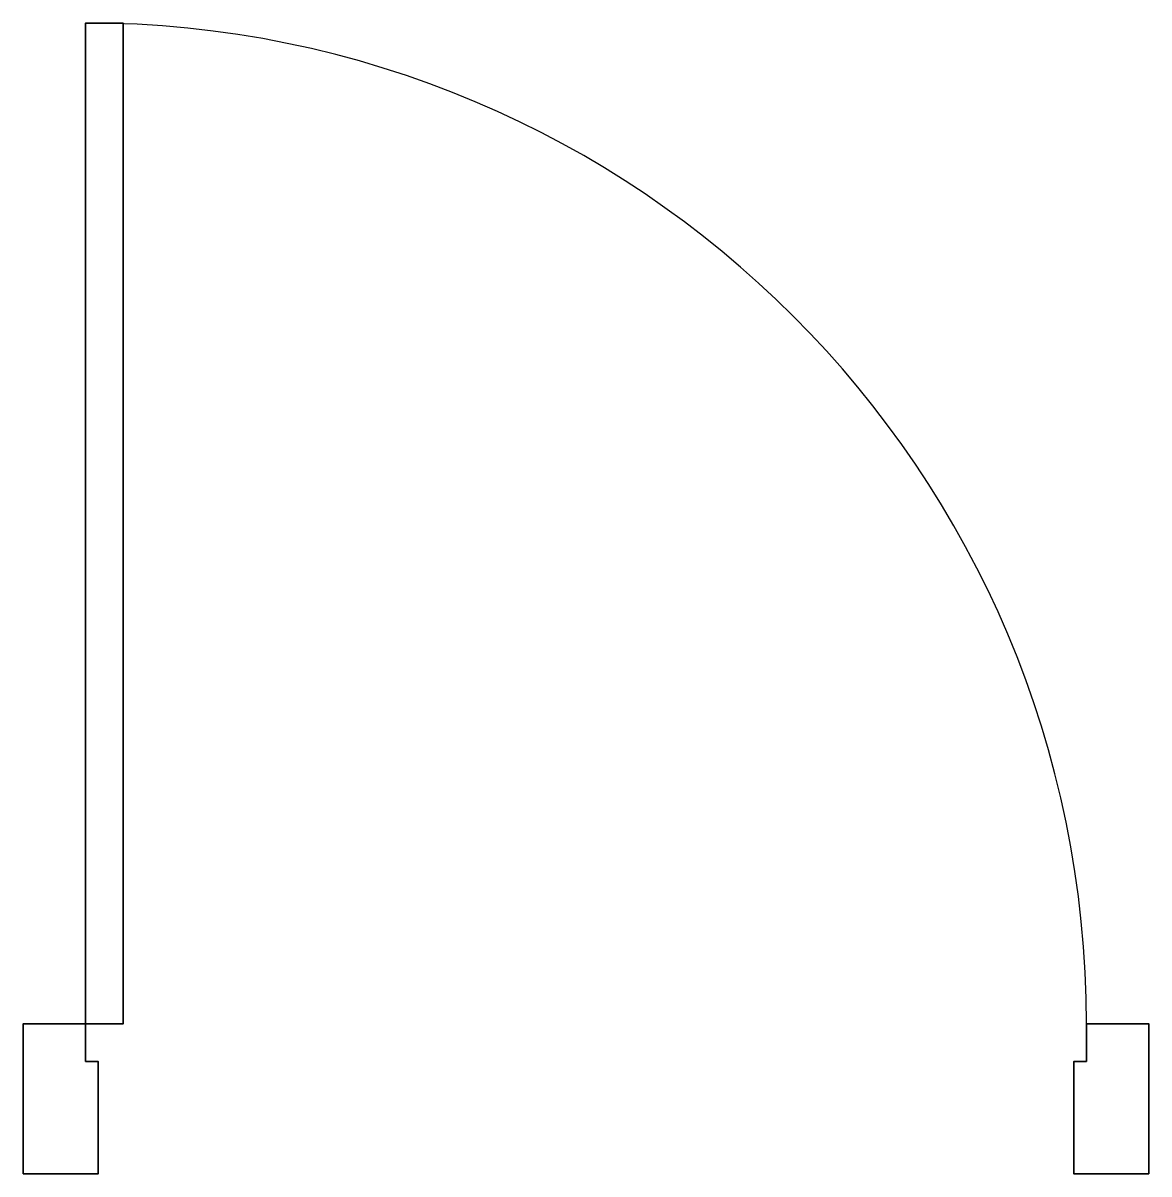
# Model space of a CAD drawing. Header units: millimetres. Extents: x 0 to 900, y -60 to 860.
import ezdxf

# ---------------------------------------------------------------- set-up
doc = ezdxf.new("R2010")
doc.units = ezdxf.units.MM
for name, color, linetype, lineweight in [('A-DOOR', 111, 'Continuous', 35), ('A-DOOR-JAMB', 111, 'Continuous', 35), ('A-DOOR-SWNG', 111, 'Continuous', 25)]:
    doc.layers.add(name, color=color, linetype=linetype, lineweight=lineweight)

msp = doc.modelspace()

# ---------------------------------------------------------------- linework, layer by layer
at = {"layer": 'A-DOOR'}
msp.add_lwpolyline([(50, 60), (50, 860), (80, 860), (80, 60)], close=True, dxfattribs=at)
at = {"layer": 'A-DOOR-JAMB'}
for points in [[(0, -60), (0, 60), (50, 60), (50, 30), (60, 30), (60, -60)], [(900, -60), (900, 60), (850, 60), (850, 30), (840, 30), (840, -60)]]:
    msp.add_lwpolyline(points, close=True, dxfattribs=at)
at = {"layer": 'A-DOOR-SWNG'}
msp.add_arc((50, 60), 800, 0, 90, dxfattribs=at)

doc.saveas('drawing.dxf')
